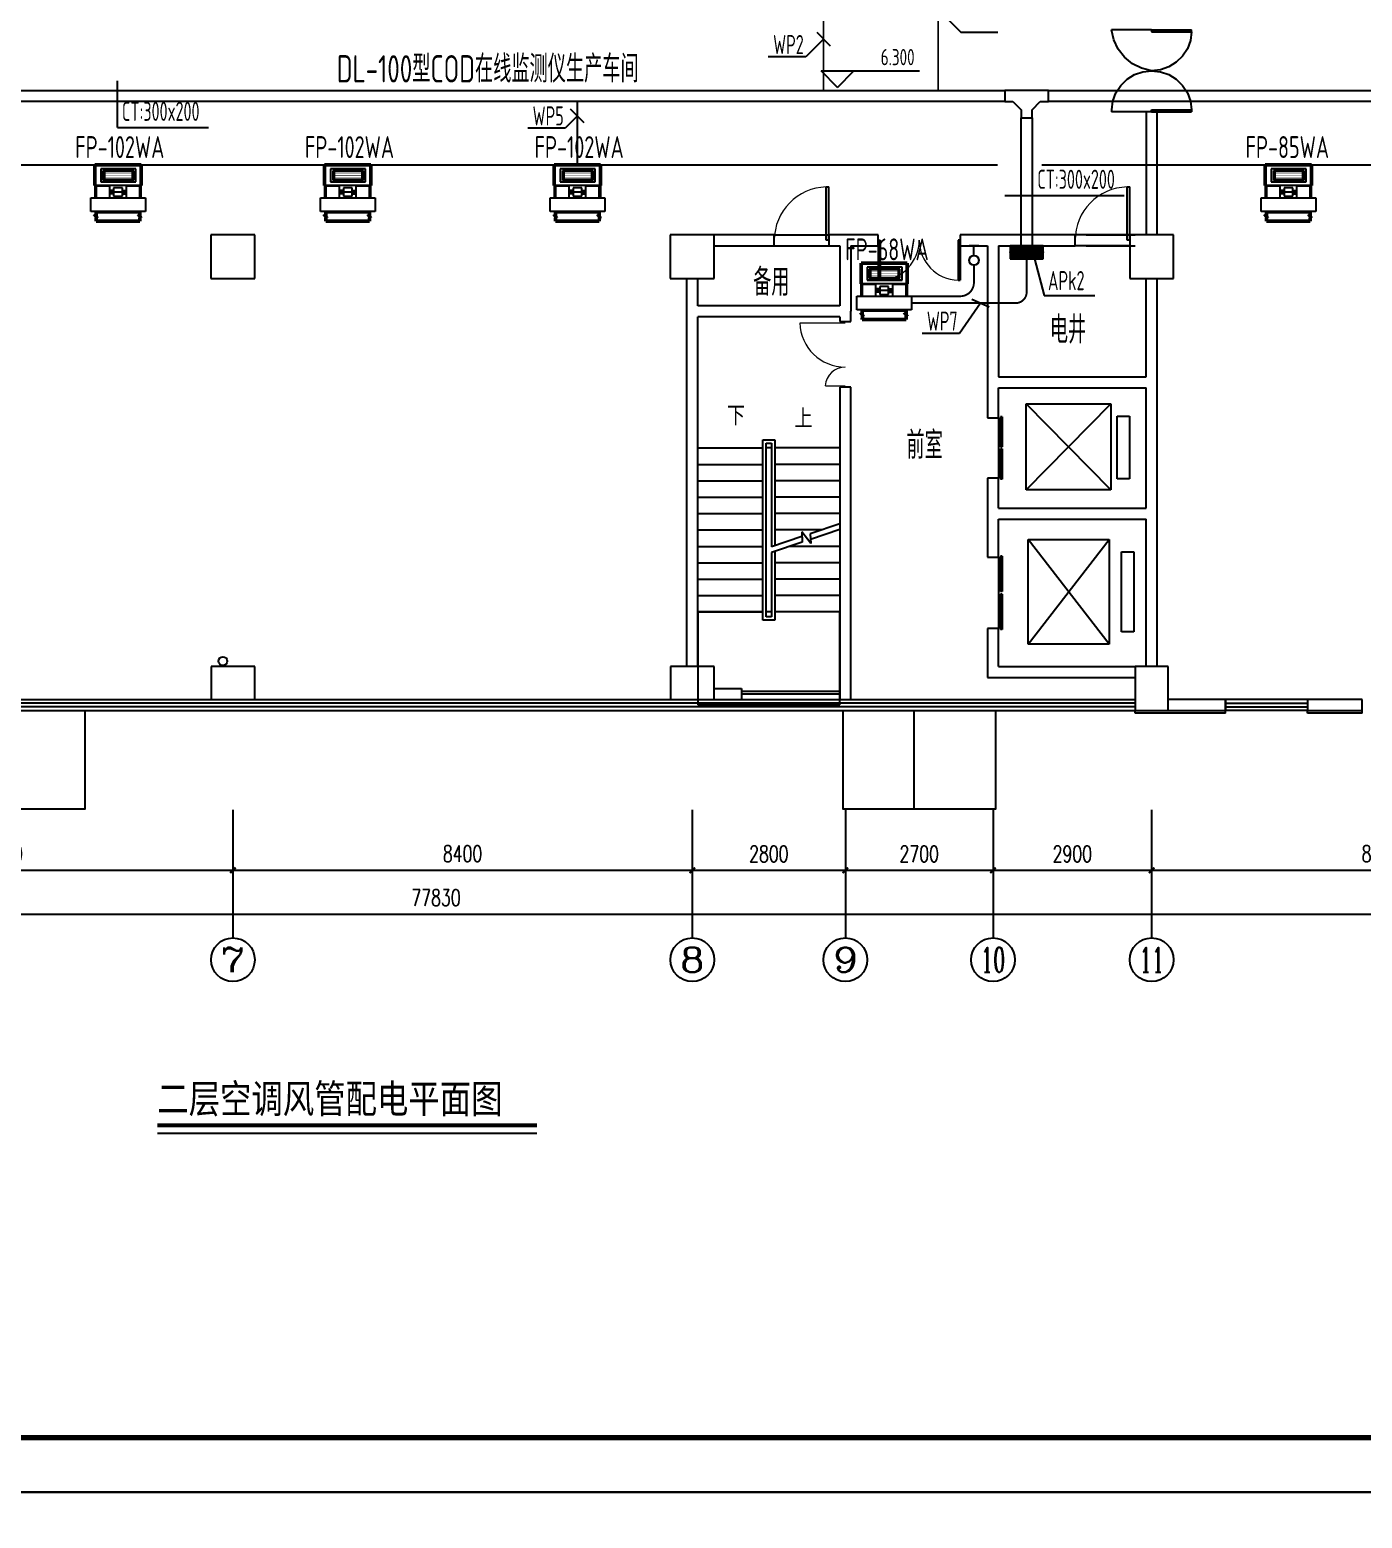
# Model space of a CAD drawing. Extents: x 2166032 to 5302137, y 581493 to 2416206.
# Drawn here: x 2359303 to 2383666, y 1151845 to 1179074 of the extents above; entities that cross this region are included whole.
import ezdxf
from ezdxf.enums import TextEntityAlignment as Align

# ---------------------------------------------------------------- set-up
doc = ezdxf.new("R2010")
doc.units = 0
doc.header["$LTSCALE"] = 1000
doc.header["$MEASUREMENT"] = 0
doc.linetypes.add('DASHEDX2', pattern=[1.5, 1, -0.5])
for name, color, linetype in [('3T_GLASS', 5, 'Continuous'), ('ACS_FFG_FK', 7, 'Continuous'), ('AXIS', 3, 'Continuous'), ('AXIS_TEXT', 7, 'Continuous'), ('CABLETRAY', 4, 'Continuous'), ('COLUMN', 2, 'Continuous'), ('DIM-照明', 3, 'Continuous'), ('DIM_ELEV', 3, 'Continuous'), ('DIM_SYMB', 3, 'Continuous'), ('EQUIP-照明', 3, 'Continuous'), ('EQUIP-箱柜', 3, 'Continuous'), ('LVTRY', 8, 'Continuous'), ('PUB_TEXT', 7, 'Continuous'), ('PUB_TITLE', 137, 'Continuous'), ('STAIR', 8, 'Continuous'), ('SURFACE', 8, 'Continuous'), ('TEL_TEXT', 7, 'Continuous'), ('WALL', 8, 'Continuous'), ('WINDOW', 8, 'Continuous'), ('WIRE-照明', 1, 'Continuous'), ('家具', 252, 'Continuous'), ('屋面', 151, 'Continuous')]:
    doc.layers.add(name, color=color, linetype=linetype)
doc.layers.add('ACS_KT_SB', color=130, linetype='Continuous', lineweight=13)
doc.layers.add('ACS_SFG_F2', color=6, linetype='Continuous', lineweight=50)
doc.styles.add('_TCH_AXIS', font='complex_.ttf')
doc.styles.add('_TCH_DIM', font='tssdeng.shx', dxfattribs={"bigfont": 'tssdchn.shx'})
doc.styles.add('_TCH_LABEL', font='!tssdeng.shx', dxfattribs={"bigfont": '!tssdchn.shx'})
doc.styles.add('_TEL_DIM', font='@tssdeng.shx', dxfattribs={"width": 0.8, "height": 3.5, "bigfont": '!tssdchn.shx'})
doc.styles.add('COMPLEX', font='complex_.ttf')
doc.styles.add('DIM_FONT', font='simplex_.ttf', dxfattribs={"width": 0.7})
doc.styles.add('hz（黑）', font='simhei.ttf', dxfattribs={"width": 0.8})
doc.styles.get("Standard").update_dxf_attribs({"font": 'tssdeng.shx', "bigfont": 'tssdchn.shx'})
doc.styles.add('TSSD_Dimension', font='Tssdeng.shx', dxfattribs={"width": 0.7, "bigfont": 'tssdchn.shx'})
doc.styles.add('TSSD_REIN', font='tssdeng.shx', dxfattribs={"width": 0.7, "bigfont": 'tssdchn.shx'})
doc.dimstyles.new('DIMN', dxfattribs={"dimtxt": 300, "dimasz": 100, "dimexe": 250, "dimexo": 300, "dimgap": 150, "dimtad": 1, "dimdec": 0, "dimzin": 0, "dimdsep": 46, "dimtxsty": 'DIM_FONT', "dimblk": 'ARCHTICK', "dimcen": 0.09, "dimclrt": 7, "dimazin": 2, "dimtfac": 1, "dimtdec": 0, "dimtix": 1, "dimtmove": 2, "dimatfit": 3, "dimldrblk": 'ARCHTICK', "dimfxl": 1, "dimtolj": 1, "dimtzin": 0, "dimarcsym": 0})

# ---------------------------------------------------------------- blocks, each defined once
blk = doc.blocks.new('H-DTDFFS-20')
for p, q in [((-0.5, 0.5), (0.5, 0.5)), ((-0.5, -0.5), (-0.5, 0.5)), ((0.5, 0.5), (-0.5, 0.5)), ((0.5, 0.5), (0.5, -0.5)), ((-0.44, -0.34), (-0.44, 0.34)), ((-0.44, 0.34), (0.44, 0.34)), ((-0.4, 0.3), (0.4, 0.3)), ((-0.4, -0.3), (-0.4, 0.3)), ((0.4, 0.3), (0.4, -0.3)), ((0.44, 0.34), (0.44, -0.34)), ((0.44, -0.34), (-0.44, -0.34)), ((0.4, -0.3), (-0.4, -0.3)), ((0.5, -0.5), (-0.5, -0.5))]:
    blk.add_line(p, q)
at = {"const_width": 0.01}
for points in [[(-0.4, 0.162), (0.4, 0.162)], [(-0.4, 0), (0.4, 0)], [(-0.4, -0.162), (0.4, -0.162)]]:
    blk.add_lwpolyline(points, dxfattribs=at)
blk = doc.blocks.new('*X38')
at = {"color": 0}
for p, q in [((-250, 33), (-83, 200)), ((-250, 68), (-118, 200)), ((-250, 104), (-154, 200)), ((-250, 139), (-189, 200)), ((-250, 174), (-224, 200)), ((-247, 0), (-47, 200)), ((-212, 0), (-12, 200)), ((-177, 0), (23, 200)), ((-141, 0), (59, 200)), ((-106, 0), (94, 200)), ((-71, 0), (129, 200)), ((-35, 0), (165, 200)), ((0, 0), (200, 200)), ((35, 0), (235, 200)), ((71, 0), (250, 179)), ((106, 0), (250, 144)), ((141, 0), (250, 109)), ((177, 0), (250, 73)), ((212, 0), (250, 38)), ((247, 0), (250, 3))]:
    blk.add_line(p, q, dxfattribs=at)
blk = doc.blocks.new('$equip$00001421')
for p, q in [((0.75, 0.6), (-0.75, 0.6)), ((-0.75, 0.6), (-0.75, 0)), ((-0.75, 0), (0.75, 0)), ((0.75, 0), (0.75, 0.6))]:
    blk.add_line(p, q)
at = {"const_width": 0.6}
blk.add_lwpolyline([(-0.75, 0.3), (0.75, 0.3)], dxfattribs=at)
for p in [(-0.75, 0.3), (0, 0.6), (0, 0), (0.75, 0.3)]:
    blk.add_point(p)
at = {"xscale": 0.00300000000061118, "yscale": 0.00300000000061118, "zscale": 0.003}
blk.add_blockref('*X38', (0, 0), dxfattribs=at)
at = {"style": '_TCH_LABEL', "flags": 9}
blk.add_attdef('A', (0, 0), '', height=0.00002, dxfattribs=at)
blk = doc.blocks.new('$equip$00001212')
for p, q in [((-0.222, 0), (0.222, 0)), ((0, 0.444), (0, 0))]:
    blk.add_line(p, q)
blk.add_circle((0, 0.667), 0.222)
at = {"layer": 'EQUIP-照明'}
for p in [(0, 0.889), (-0.222, 0.667), (0, 0), (0.222, 0.667)]:
    blk.add_point(p, dxfattribs=at)
at = {"layer": 'EQUIP-照明', "flags": 9}
blk.add_attdef('A', (0, 0), '', height=0.00002, dxfattribs=at)
blk = doc.blocks.new('_ArchTick')
at = {"color": 0, "linetype": 'ByBlock', "const_width": 0.4}
blk.add_lwpolyline([(-0.5, -0.5), (0.5, 0.5)], dxfattribs=at)
blk = doc.blocks.new('*D2432')
at = {"layer": 'AXIS', "color": 0, "lineweight": -2}
for p, q in [((2354616, 1164434), (2354616, 1163447)), ((2363016, 1164434), (2363016, 1163447)), ((2354616, 1163697), (2363016, 1163697))]:
    blk.add_line(p, q, dxfattribs=at)
at = {"layer": 'Defpoints', "color": 0}
for p in [(2354616, 1164734), (2363016, 1164734), (2363016, 1163697)]:
    blk.add_point(p, dxfattribs=at)
at = {"layer": 'AXIS', "color": 0, "lineweight": -2, "xscale": 100, "yscale": 100, "zscale": 100, "rotation": 180}
blk.add_blockref('_ArchTick', (2354616, 1163697), dxfattribs=at)
at = {"layer": 'AXIS', "color": 0, "lineweight": -2, "xscale": 100, "yscale": 100, "zscale": 100}
blk.add_blockref('_ArchTick', (2363016, 1163697), dxfattribs=at)
at = {"layer": 'AXIS', "color": 7, "insert": (2358816, 1164001), "char_height": 300, "attachment_point": 5, "style": 'DIM_FONT'}
blk.add_mtext('\\A1;8400', dxfattribs=at)
blk = doc.blocks.new('*D2433')
at = {"layer": 'AXIS', "color": 0, "lineweight": -2}
for p, q in [((2363016, 1164434), (2363016, 1163447)), ((2371416, 1164434), (2371416, 1163447)), ((2363016, 1163697), (2371416, 1163697))]:
    blk.add_line(p, q, dxfattribs=at)
at = {"layer": 'Defpoints', "color": 0}
for p in [(2363016, 1164734), (2371416, 1164734), (2371416, 1163697)]:
    blk.add_point(p, dxfattribs=at)
at = {"layer": 'AXIS', "color": 0, "lineweight": -2, "xscale": 100, "yscale": 100, "zscale": 100, "rotation": 180}
blk.add_blockref('_ArchTick', (2363016, 1163697), dxfattribs=at)
at = {"layer": 'AXIS', "color": 0, "lineweight": -2, "xscale": 100, "yscale": 100, "zscale": 100}
blk.add_blockref('_ArchTick', (2371416, 1163697), dxfattribs=at)
at = {"layer": 'AXIS', "color": 7, "insert": (2367216, 1164001), "char_height": 300, "attachment_point": 5, "style": 'DIM_FONT'}
blk.add_mtext('\\A1;8400', dxfattribs=at)
blk = doc.blocks.new('*D2434')
at = {"layer": 'AXIS', "color": 0, "lineweight": -2}
for p, q in [((2371416, 1164434), (2371416, 1163447)), ((2374216, 1164434), (2374216, 1163447)), ((2371416, 1163697), (2374216, 1163697))]:
    blk.add_line(p, q, dxfattribs=at)
at = {"layer": 'Defpoints', "color": 0}
for p in [(2371416, 1164734), (2374216, 1164734), (2374216, 1163697)]:
    blk.add_point(p, dxfattribs=at)
at = {"layer": 'AXIS', "color": 0, "lineweight": -2, "xscale": 100, "yscale": 100, "zscale": 100, "rotation": 180}
blk.add_blockref('_ArchTick', (2371416, 1163697), dxfattribs=at)
at = {"layer": 'AXIS', "color": 0, "lineweight": -2, "xscale": 100, "yscale": 100, "zscale": 100}
blk.add_blockref('_ArchTick', (2374216, 1163697), dxfattribs=at)
at = {"layer": 'AXIS', "color": 7, "insert": (2372816, 1163998), "char_height": 300, "attachment_point": 5, "style": 'DIM_FONT'}
blk.add_mtext('\\A1;2800', dxfattribs=at)
blk = doc.blocks.new('*D2435')
at = {"layer": 'AXIS', "color": 0, "lineweight": -2}
for p, q in [((2374216, 1164434), (2374216, 1163447)), ((2376916, 1164434), (2376916, 1163447)), ((2374216, 1163697), (2376916, 1163697))]:
    blk.add_line(p, q, dxfattribs=at)
at = {"layer": 'Defpoints', "color": 0}
for p in [(2374216, 1164734), (2376916, 1164734), (2376916, 1163697)]:
    blk.add_point(p, dxfattribs=at)
at = {"layer": 'AXIS', "color": 0, "lineweight": -2, "xscale": 100, "yscale": 100, "zscale": 100, "rotation": 180}
blk.add_blockref('_ArchTick', (2374216, 1163697), dxfattribs=at)
at = {"layer": 'AXIS', "color": 0, "lineweight": -2, "xscale": 100, "yscale": 100, "zscale": 100}
blk.add_blockref('_ArchTick', (2376916, 1163697), dxfattribs=at)
at = {"layer": 'AXIS', "color": 7, "insert": (2375566, 1163998), "char_height": 300, "attachment_point": 5, "style": 'DIM_FONT'}
blk.add_mtext('\\A1;2700', dxfattribs=at)
blk = doc.blocks.new('*D2436')
at = {"layer": 'AXIS', "color": 0, "lineweight": -2}
for p, q in [((2376916, 1164434), (2376916, 1163447)), ((2379816, 1164434), (2379816, 1163447)), ((2376916, 1163697), (2379816, 1163697))]:
    blk.add_line(p, q, dxfattribs=at)
at = {"layer": 'Defpoints', "color": 0}
for p in [(2376916, 1164734), (2379816, 1164734), (2379816, 1163697)]:
    blk.add_point(p, dxfattribs=at)
at = {"layer": 'AXIS', "color": 0, "lineweight": -2, "xscale": 100, "yscale": 100, "zscale": 100, "rotation": 180}
blk.add_blockref('_ArchTick', (2376916, 1163697), dxfattribs=at)
at = {"layer": 'AXIS', "color": 0, "lineweight": -2, "xscale": 100, "yscale": 100, "zscale": 100}
blk.add_blockref('_ArchTick', (2379816, 1163697), dxfattribs=at)
at = {"layer": 'AXIS', "color": 7, "insert": (2378366, 1163998), "char_height": 300, "attachment_point": 5, "style": 'DIM_FONT'}
blk.add_mtext('\\A1;2900', dxfattribs=at)
blk = doc.blocks.new('*D2437')
at = {"layer": 'AXIS', "color": 0, "lineweight": -2}
for p, q in [((2379816, 1164434), (2379816, 1163447)), ((2388216, 1164434), (2388216, 1163447)), ((2379816, 1163697), (2388216, 1163697))]:
    blk.add_line(p, q, dxfattribs=at)
at = {"layer": 'Defpoints', "color": 0}
for p in [(2379816, 1164734), (2388216, 1164734), (2388216, 1163697)]:
    blk.add_point(p, dxfattribs=at)
at = {"layer": 'AXIS', "color": 0, "lineweight": -2, "xscale": 100, "yscale": 100, "zscale": 100, "rotation": 180}
blk.add_blockref('_ArchTick', (2379816, 1163697), dxfattribs=at)
at = {"layer": 'AXIS', "color": 0, "lineweight": -2, "xscale": 100, "yscale": 100, "zscale": 100}
blk.add_blockref('_ArchTick', (2388216, 1163697), dxfattribs=at)
at = {"layer": 'AXIS', "color": 7, "insert": (2384016, 1164001), "char_height": 300, "attachment_point": 5, "style": 'DIM_FONT'}
blk.add_mtext('\\A1;8400', dxfattribs=at)
blk = doc.blocks.new('*D2441')
at = {"layer": 'AXIS', "color": 0, "lineweight": -2}
for p, q in [((2327816, 1164134), (2327816, 1162647)), ((2405646, 1164134), (2405646, 1162647)), ((2327816, 1162897), (2405646, 1162897))]:
    blk.add_line(p, q, dxfattribs=at)
at = {"layer": 'Defpoints', "color": 0}
for p in [(2327816, 1164434), (2405646, 1164434), (2405646, 1162897)]:
    blk.add_point(p, dxfattribs=at)
at = {"layer": 'AXIS', "color": 0, "lineweight": -2, "xscale": 100, "yscale": 100, "zscale": 100, "rotation": 180}
blk.add_blockref('_ArchTick', (2327816, 1162897), dxfattribs=at)
at = {"layer": 'AXIS', "color": 0, "lineweight": -2, "xscale": 100, "yscale": 100, "zscale": 100}
blk.add_blockref('_ArchTick', (2405646, 1162897), dxfattribs=at)
at = {"layer": 'AXIS', "color": 7, "insert": (2366731, 1163198), "char_height": 300, "attachment_point": 5, "style": 'DIM_FONT'}
blk.add_mtext('\\A1;77830', dxfattribs=at)
blk = doc.blocks.new('$DorLib2D$00000001')
for p, q in [((0.45, 0.975), (0.5, 0.975)), ((0.45, 0), (0.45, 0.975)), ((0.5, 0), (0.5, 0.975)), ((0.5, 0), (0.45, 0))]:
    blk.add_line(p, q)
at = {"lineweight": 13}
blk.add_arc((0.475, 0), 0.975, 91.4693, 180, dxfattribs=at)
blk = doc.blocks.new('$DorLib2D$00000141')
at = {"color": 0}
for points in [[(-0.5, 0), (-0.5, 0.487)], [(-0.475, 0.487), (-0.5, 0.487)], [(-0.475, 0), (-0.475, 0.487)], [(-0.369, 0.473), (-0.475, 0.487)], [(-0.268, 0.435), (-0.369, 0.473)], [(-0.178, 0.377), (-0.268, 0.435)], [(-0.103, 0.3), (-0.178, 0.377)], [(0.178, 0.377), (0.103, 0.3)], [(0.268, 0.435), (0.178, 0.377)], [(0.369, 0.473), (0.268, 0.435)], [(0.475, 0.487), (0.369, 0.473)], [(0.475, 0), (0.475, 0.487)], [(0.475, 0.487), (0.5, 0.487)], [(0.5, 0), (0.5, 0.487)], [(-0.047, 0.208), (-0.103, 0.3)], [(-0.012, 0.107), (-0.047, 0.208)], [(0.047, 0.208), (0.012, 0.107)], [(0.103, 0.3), (0.047, 0.208)], [(0, 0), (-0.012, 0.107)], [(-0.012, -0.107), (0, 0)], [(0.012, 0.107), (0, 0)], [(-0.5, 0), (-0.475, 0)], [(0.5, 0), (0.475, 0)]]:
    blk.add_lwpolyline(points, dxfattribs=at)
at = {"color": 0, "linetype": 'DASHEDX2'}
for points in [[(0, 0), (0.03, -0.122), (0.086, -0.234), (0.165, -0.331), (0.264, -0.408), (0.378, -0.461), (0.5, -0.488)], [(-0.5, 0), (-0.5, -0.488)], [(-0.047, -0.208), (-0.012, -0.107)], [(0.5, 0), (0.5, -0.488)], [(-0.178, -0.377), (-0.103, -0.3)], [(-0.103, -0.3), (-0.047, -0.208)], [(-0.475, -0.488), (-0.5, -0.488)], [(-0.475, -0.487), (-0.369, -0.473)], [(-0.369, -0.473), (-0.268, -0.435)], [(-0.268, -0.435), (-0.178, -0.377)]]:
    blk.add_lwpolyline(points, dxfattribs=at)
blk = doc.blocks.new('$DorLib2D$00000002')
for p, q in [((-0.5, 0), (-0.5, 0.4875)), ((-0.475, 0.4875), (-0.5, 0.4875)), ((-0.475, 0), (-0.475, 0.4875)), ((0.475, 0), (0.475, 0.4875)), ((0.475, 0.4875), (0.5, 0.4875)), ((0.5, 0), (0.5, 0.4875)), ((-0.5, 0), (-0.475, 0)), ((0.5, 0), (0.475, 0))]:
    blk.add_line(p, q)
at = {"lineweight": 13}
for centre, start, end in [((-0.4875, 0), 0, 88.53072), ((0.4875, 0), 91.46928, 180)]:
    blk.add_arc(centre, 0.4875, start, end, dxfattribs=at)
blk = doc.blocks.new('$TCHSYS$WIN2D')
for p, q in [((-0.5, 0.5), (0.5, 0.5)), ((-0.5, 0.5), (-0.5, -0.5)), ((0.5, 0.5), (0.5, -0.5)), ((0.5, 0.1667), (-0.5, 0.1667)), ((0.5, -0.1667), (-0.5, -0.1667)), ((-0.5, -0.5), (0.5, -0.5))]:
    blk.add_line(p, q)
blk = doc.blocks.new('_AXISO')
blk.add_circle((0, 0), 0.5)
at = {"layer": 'AXIS_TEXT', "style": 'COMPLEX', "width": 1.171875}
blk.add_attdef('A', text='', height=0.56, dxfattribs=at).set_placement((-0.25, -0.28), (0.25, -0.28), align=Align.FIT)
blk = doc.blocks.new('$TCHSYS$LDOR22D')
for p, q in [((-0.517, 0.833), (-0.017, 0.833)), ((-0.517, 0.833), (-0.517, 0.667)), ((-0.517, 0.667), (-0.017, 0.667)), ((-0.017, 0.833), (-0.017, 0.667)), ((0.017, 0.833), (0.017, 0.667)), ((0.017, 0.833), (0.517, 0.833)), ((0.017, 0.667), (0.517, 0.667)), ((0.517, 0.833), (0.517, 0.667)), ((-0.5, 0.5), (0.5, 0.5))]:
    blk.add_line(p, q)
blk = doc.blocks.new('$DorLib2D$00000025')
at = {"const_width": 0.02}
for points in [[(0.481, -0.001), (0.481, 0.691)], [(-0.481, 0.001), (-0.481, 0.308)]]:
    blk.add_lwpolyline(points, dxfattribs=at)
at = {"lineweight": 13}
for centre, radius, start, end in [((0.505, -0.002), 0.699, 91.9397, 179.7238), ((-0.501, 0.003), 0.307, 359.7899, 85.7508)]:
    blk.add_arc(centre, radius, start, end, dxfattribs=at)

msp = doc.modelspace()

# ---------------------------------------------------------------- linework, layer by layer
for p, q in [((2360909.6, 1177283.3), (2360909.6, 1178141.8)), ((2360909.6, 1177283.3), (2362569.3, 1177283.3)), ((2377133.7, 1176040.5), (2379311, 1176040.5)), ((2377672.4, 1174883.5), (2377851.2, 1174211.8)), ((2377851.2, 1174211.8), (2378777.6, 1174211.8))]:
    msp.add_line(p, q)
at = {"color": 0}
for p, q in [((2361341.5, 1176223.5), (2360491.5, 1176223.5)), ((2360491.5, 1176223.5), (2360491.5, 1175998.5)), ((2360766.5, 1176211), (2360516.5, 1176211)), ((2360516.5, 1176211), (2360516.5, 1175998.5)), ((2360766.5, 1175998.5), (2360766.5, 1176211)), ((2360836.5, 1176136), (2360766.5, 1176136)), ((2361066.5, 1176104.8), (2360766.5, 1176104.8)), ((2360836.5, 1176073.5), (2360766.5, 1176073.5)), ((2360836.5, 1176179.8), (2360836.5, 1176029.8)), ((2360996.5, 1176179.8), (2360836.5, 1176179.8)), ((2360836.5, 1176029.8), (2360996.5, 1176029.8)), ((2360996.5, 1176029.8), (2360996.5, 1176179.8)), ((2360996.5, 1176136), (2361066.5, 1176136)), ((2360996.5, 1176073.5), (2361066.5, 1176073.5)), ((2361316.5, 1176211), (2361066.5, 1176211)), ((2361066.5, 1176211), (2361066.5, 1175998.5)), ((2361316.5, 1175998.5), (2361316.5, 1176211)), ((2361341.5, 1175998.5), (2361341.5, 1176223.5)), ((2365541.5, 1176223.3), (2364691.5, 1176223.3)), ((2364691.5, 1176223.3), (2364691.5, 1175998.3)), ((2364966.5, 1176210.8), (2364716.5, 1176210.8)), ((2364716.5, 1176210.8), (2364716.5, 1175998.3)), ((2364966.5, 1175998.3), (2364966.5, 1176210.8)), ((2365036.5, 1176135.8), (2364966.5, 1176135.8)), ((2365266.5, 1176104.6), (2364966.5, 1176104.6)), ((2365036.5, 1176073.4), (2364966.5, 1176073.4)), ((2365036.5, 1176179.6), (2365036.5, 1176029.6)), ((2365196.5, 1176179.6), (2365036.5, 1176179.6)), ((2365036.5, 1176029.6), (2365196.5, 1176029.6)), ((2365196.5, 1176029.6), (2365196.5, 1176179.6)), ((2365196.5, 1176135.8), (2365266.5, 1176135.8)), ((2365196.5, 1176073.4), (2365266.5, 1176073.4)), ((2365516.5, 1176210.8), (2365266.5, 1176210.8)), ((2365266.5, 1176210.8), (2365266.5, 1175998.3)), ((2365516.5, 1175998.3), (2365516.5, 1176210.8)), ((2365541.5, 1175998.3), (2365541.5, 1176223.3)), ((2369741.5, 1176223.5), (2368891.5, 1176223.5)), ((2368891.5, 1176223.5), (2368891.5, 1175998.5)), ((2369166.5, 1176211), (2368916.5, 1176211)), ((2368916.5, 1176211), (2368916.5, 1175998.5)), ((2369166.5, 1175998.5), (2369166.5, 1176211)), ((2369236.5, 1176136), (2369166.5, 1176136)), ((2369466.5, 1176104.8), (2369166.5, 1176104.8)), ((2369236.5, 1176073.5), (2369166.5, 1176073.5)), ((2369236.5, 1176179.8), (2369236.5, 1176029.8)), ((2369396.5, 1176179.8), (2369236.5, 1176179.8)), ((2369236.5, 1176029.8), (2369396.5, 1176029.8)), ((2369396.5, 1176029.8), (2369396.5, 1176179.8)), ((2369396.5, 1176136), (2369466.5, 1176136)), ((2369396.5, 1176073.5), (2369466.5, 1176073.5)), ((2369716.5, 1176211), (2369466.5, 1176211)), ((2369466.5, 1176211), (2369466.5, 1175998.5)), ((2369716.5, 1175998.5), (2369716.5, 1176211)), ((2369741.5, 1175998.5), (2369741.5, 1176223.5)), ((2382741.5, 1176223.5), (2381891.5, 1176223.5)), ((2381891.5, 1176223.5), (2381891.5, 1175998.5)), ((2382166.5, 1176211), (2381916.5, 1176211)), ((2381916.5, 1176211), (2381916.5, 1175998.5)), ((2382166.5, 1175998.5), (2382166.5, 1176211)), ((2382236.5, 1176136), (2382166.5, 1176136)), ((2382466.5, 1176104.8), (2382166.5, 1176104.8)), ((2382236.5, 1176073.5), (2382166.5, 1176073.5)), ((2382236.5, 1176179.8), (2382236.5, 1176029.8)), ((2382396.5, 1176179.8), (2382236.5, 1176179.8)), ((2382236.5, 1176029.8), (2382396.5, 1176029.8)), ((2382396.5, 1176029.8), (2382396.5, 1176179.8)), ((2382396.5, 1176136), (2382466.5, 1176136)), ((2382396.5, 1176073.5), (2382466.5, 1176073.5)), ((2382716.5, 1176211), (2382466.5, 1176211)), ((2382466.5, 1176211), (2382466.5, 1175998.5)), ((2382716.5, 1175998.5), (2382716.5, 1176211)), ((2382741.5, 1175998.5), (2382741.5, 1176223.5)), ((2360416.5, 1175998.5), (2361416.5, 1175998.5)), ((2360416.5, 1175748.5), (2360416.5, 1175998.5)), ((2361416.5, 1175748.5), (2360416.5, 1175748.5)), ((2360516.5, 1175748.5), (2360516.5, 1175723.5)), ((2361316.5, 1175748.5), (2361316.5, 1175723.5)), ((2361416.5, 1175998.5), (2361416.5, 1175748.5)), ((2364616.5, 1175998.3), (2365616.5, 1175998.3)), ((2364616.5, 1175748.3), (2364616.5, 1175998.3)), ((2365616.5, 1175748.3), (2364616.5, 1175748.3)), ((2364716.5, 1175748.3), (2364716.5, 1175723.3)), ((2365516.5, 1175748.3), (2365516.5, 1175723.3)), ((2365616.5, 1175998.3), (2365616.5, 1175748.3)), ((2368816.5, 1175998.5), (2369816.5, 1175998.5)), ((2368816.5, 1175748.5), (2368816.5, 1175998.5)), ((2369816.5, 1175748.5), (2368816.5, 1175748.5)), ((2368916.5, 1175748.5), (2368916.5, 1175723.5)), ((2369716.5, 1175748.5), (2369716.5, 1175723.5)), ((2369816.5, 1175998.5), (2369816.5, 1175748.5)), ((2381816.5, 1175998.5), (2382816.5, 1175998.5)), ((2381816.5, 1175748.5), (2381816.5, 1175998.5)), ((2382816.5, 1175748.5), (2381816.5, 1175748.5)), ((2381916.5, 1175748.5), (2381916.5, 1175723.5)), ((2382716.5, 1175748.5), (2382716.5, 1175723.5)), ((2382816.5, 1175998.5), (2382816.5, 1175748.5)), ((2361346.5, 1175723.5), (2360486.5, 1175723.5)), ((2365546.5, 1175723.3), (2364686.5, 1175723.3)), ((2369746.5, 1175723.5), (2368886.5, 1175723.5)), ((2382746.5, 1175723.5), (2381886.5, 1175723.5)), ((2375350.5, 1174423.8), (2374500.5, 1174423.8)), ((2374500.5, 1174423.8), (2374500.5, 1174198.8)), ((2374775.5, 1174411.3), (2374525.5, 1174411.3)), ((2374525.5, 1174411.3), (2374525.5, 1174198.8)), ((2374775.5, 1174198.8), (2374775.5, 1174411.3)), ((2375325.5, 1174411.3), (2375075.5, 1174411.3)), ((2375075.5, 1174411.3), (2375075.5, 1174198.8)), ((2375325.5, 1174198.8), (2375325.5, 1174411.3)), ((2375350.5, 1174198.8), (2375350.5, 1174423.8)), ((2374425.5, 1174198.8), (2375425.5, 1174198.8)), ((2374425.5, 1173948.8), (2374425.5, 1174198.8)), ((2374845.5, 1174336.3), (2374775.5, 1174336.3)), ((2375075.5, 1174305), (2374775.5, 1174305)), ((2374845.5, 1174273.8), (2374775.5, 1174273.8)), ((2374845.5, 1174380), (2374845.5, 1174230)), ((2375005.5, 1174380), (2374845.5, 1174380)), ((2374845.5, 1174230), (2375005.5, 1174230)), ((2375005.5, 1174230), (2375005.5, 1174380)), ((2375005.5, 1174336.3), (2375075.5, 1174336.3)), ((2375005.5, 1174273.8), (2375075.5, 1174273.8)), ((2375425.5, 1174198.8), (2375425.5, 1173948.8)), ((2375425.5, 1173948.8), (2374425.5, 1173948.8)), ((2375355.5, 1173923.8), (2374495.5, 1173923.8)), ((2374525.5, 1173948.8), (2374525.5, 1173923.8)), ((2375325.5, 1173948.8), (2375325.5, 1173923.8))]:
    msp.add_line(p, q, dxfattribs=at)
msp.add_circle((2604640.5, 1020101.3), 438608.5)
at = {"layer": '3T_GLASS'}
for points in [[(2372316.5, 1166973.5), (2374116.5, 1166973.5)], [(2372316.5, 1166923.5), (2374116.5, 1166923.5)]]:
    msp.add_lwpolyline(points, dxfattribs=at)
at = {"layer": 'ACS_SFG_F2'}
for p, q in [((2361339, 1176601.9), (2360493.9, 1176601.8)), ((2360493.9, 1176601.9), (2360493.9, 1176223.5)), ((2361339, 1176601.9), (2361339, 1176223.5)), ((2365539, 1176601.7), (2364693.9, 1176601.7)), ((2364693.9, 1176601.7), (2364693.9, 1176223.3)), ((2365539, 1176601.7), (2365539, 1176223.3)), ((2369739, 1176601.9), (2368893.9, 1176601.8)), ((2368893.9, 1176601.9), (2368893.9, 1176223.5)), ((2369739, 1176601.9), (2369739, 1176223.5)), ((2382739, 1176601.9), (2381893.9, 1176601.8)), ((2381893.9, 1176601.9), (2381893.9, 1176223.5)), ((2382739, 1176601.9), (2382739, 1176223.5)), ((2360516.5, 1175677.7), (2360482, 1175702.3)), ((2360482, 1175702.3), (2360539.9, 1175625.2)), ((2360516.5, 1175723.5), (2360516.5, 1175677.7)), ((2360517.1, 1175635.7), (2360516.5, 1175573.5)), ((2361316.5, 1175573.5), (2360516.5, 1175573.5)), ((2360539.9, 1175625.2), (2360517.1, 1175635.7)), ((2361316.5, 1175677.7), (2361282, 1175702.3)), ((2361282, 1175702.3), (2361339.9, 1175625.2)), ((2361316.5, 1175723.5), (2361316.5, 1175677.7)), ((2361317.1, 1175635.7), (2361316.5, 1175573.5)), ((2361339.9, 1175625.2), (2361317.1, 1175635.7)), ((2364716.5, 1175677.5), (2364682, 1175702.1)), ((2364682, 1175702.1), (2364739.9, 1175625)), ((2364716.5, 1175723.3), (2364716.5, 1175677.5)), ((2364717.1, 1175635.5), (2364716.5, 1175573.3)), ((2365516.5, 1175573.3), (2364716.5, 1175573.3)), ((2364739.9, 1175625), (2364717.1, 1175635.5)), ((2365516.5, 1175677.5), (2365482, 1175702.1)), ((2365482, 1175702.1), (2365539.9, 1175625)), ((2365516.5, 1175723.3), (2365516.5, 1175677.5)), ((2365517.1, 1175635.5), (2365516.5, 1175573.3)), ((2365539.9, 1175625), (2365517.1, 1175635.5)), ((2368916.5, 1175677.7), (2368882, 1175702.3)), ((2368882, 1175702.3), (2368939.9, 1175625.2)), ((2368916.5, 1175723.5), (2368916.5, 1175677.7)), ((2368917.1, 1175635.7), (2368916.5, 1175573.5)), ((2369716.5, 1175573.5), (2368916.5, 1175573.5)), ((2368939.9, 1175625.2), (2368917.1, 1175635.7)), ((2369716.5, 1175677.7), (2369682, 1175702.3)), ((2369682, 1175702.3), (2369739.9, 1175625.2)), ((2369716.5, 1175723.5), (2369716.5, 1175677.7)), ((2369717.1, 1175635.7), (2369716.5, 1175573.5)), ((2369739.9, 1175625.2), (2369717.1, 1175635.7)), ((2381916.5, 1175677.7), (2381882, 1175702.3)), ((2381882, 1175702.3), (2381939.9, 1175625.2)), ((2381916.5, 1175723.5), (2381916.5, 1175677.7)), ((2381917.1, 1175635.7), (2381916.5, 1175573.5)), ((2382716.5, 1175573.5), (2381916.5, 1175573.5)), ((2381939.9, 1175625.2), (2381917.1, 1175635.7)), ((2382716.5, 1175677.7), (2382682, 1175702.3)), ((2382682, 1175702.3), (2382739.9, 1175625.2)), ((2382716.5, 1175723.5), (2382716.5, 1175677.7)), ((2382717.1, 1175635.7), (2382716.5, 1175573.5)), ((2382739.9, 1175625.2), (2382717.1, 1175635.7)), ((2375348.1, 1174802.1), (2374503, 1174802.1)), ((2374503, 1174802.1), (2374503, 1174423.8)), ((2375348.1, 1174802.1), (2375348.1, 1174423.8)), ((2374525.5, 1173877.9), (2374491, 1173902.6)), ((2374491, 1173902.6), (2374548.9, 1173825.4)), ((2374525.5, 1173923.8), (2374525.5, 1173877.9)), ((2375325.5, 1173877.9), (2375291, 1173902.6)), ((2375291, 1173902.6), (2375348.9, 1173825.4)), ((2375325.5, 1173923.8), (2375325.5, 1173877.9)), ((2374526.1, 1173836), (2374525.5, 1173773.8)), ((2374525.5, 1173773.8), (2375325.5, 1173773.8)), ((2374548.9, 1173825.4), (2374526.1, 1173836)), ((2375326.1, 1173836), (2375325.5, 1173773.8)), ((2375348.9, 1173825.4), (2375326.1, 1173836))]:
    msp.add_line(p, q, dxfattribs=at)
at = {"layer": 'AXIS'}
for p, q in [((2363016.5, 1164802.9), (2363016.5, 1162460.2)), ((2371416.5, 1164802.9), (2371416.5, 1162460.2)), ((2374216.5, 1164802.9), (2374216.5, 1162460.2)), ((2376916.5, 1164802.9), (2376916.5, 1162460.2)), ((2379816.5, 1164802.9), (2379816.5, 1162460.2))]:
    msp.add_line(p, q, dxfattribs=at)
msp.add_lwpolyline([(2375466.5, 1166593.5), (2375466.5, 1164823.5)], dxfattribs=at)
at = {"layer": 'CABLETRAY'}
for p, q in [((2340923, 1177960.5), (2377130.6, 1177960.5)), ((2377130.6, 1177960.5), (2377130.6, 1177760.5)), ((2377930.6, 1177960.5), (2377130.6, 1177960.5)), ((2377130.6, 1177960.5), (2377130.6, 1177760.5)), ((2377930.6, 1177760.5), (2377930.6, 1177960.5)), ((2377930.6, 1177960.5), (2396290.5, 1177960.5)), ((2377930.6, 1177760.5), (2377930.6, 1177960.5)), ((2377130.6, 1177760.5), (2340923, 1177760.5)), ((2377130.6, 1177760.5), (2377280.6, 1177760.5)), ((2377280.6, 1177760.5), (2377430.6, 1177610.5)), ((2377630.6, 1177610.5), (2377780.6, 1177760.5)), ((2377780.6, 1177760.5), (2377930.6, 1177760.5)), ((2396290.5, 1177760.5), (2377930.6, 1177760.5)), ((2377430.6, 1177610.5), (2377430.6, 1177460.5)), ((2377430.6, 1177460.5), (2377630.6, 1177460.5)), ((2377430.6, 1175123.5), (2377430.6, 1177460.5)), ((2377430.6, 1177460.5), (2377630.6, 1177460.5)), ((2377630.6, 1177460.5), (2377630.6, 1177610.5)), ((2377630.6, 1177460.5), (2377630.6, 1175123.5)), ((2377630.6, 1175123.5), (2377430.6, 1175123.5))]:
    msp.add_line(p, q, dxfattribs=at)
at = {"layer": 'COLUMN'}
for p, q in [((2363414.9, 1175323.5), (2362614.9, 1175323.5)), ((2362614.9, 1175323.5), (2362614.9, 1174523.5)), ((2363414.9, 1174523.5), (2363414.9, 1175323.5)), ((2371814.9, 1175323.5), (2371014.9, 1175323.5)), ((2371014.9, 1175323.5), (2371014.9, 1174523.5)), ((2371814.9, 1174523.5), (2371814.9, 1175323.5)), ((2380214.9, 1175323.5), (2379414.9, 1175323.5)), ((2379414.9, 1175323.5), (2379414.9, 1174523.5)), ((2380214.9, 1174523.5), (2380214.9, 1175323.5)), ((2362614.9, 1174523.5), (2363414.9, 1174523.5)), ((2371014.9, 1174523.5), (2371814.9, 1174523.5)), ((2379414.9, 1174523.5), (2380214.9, 1174523.5)), ((2363416.5, 1167423.5), (2362616.5, 1167423.5)), ((2362616.5, 1167423.5), (2362616.5, 1166823.5)), ((2363416.5, 1166823.5), (2363416.5, 1167423.5)), ((2371816.5, 1167423.5), (2371016.5, 1167423.5)), ((2371016.5, 1167423.5), (2371016.5, 1166823.5)), ((2371816.5, 1166823.5), (2371816.5, 1167423.5)), ((2380116.5, 1167423.5), (2379516.5, 1167423.5)), ((2379516.5, 1167423.5), (2379516.5, 1166623.5)), ((2380116.5, 1166623.5), (2380116.5, 1167423.5)), ((2362616.5, 1166823.5), (2363416.5, 1166823.5)), ((2371016.5, 1166823.5), (2371816.5, 1166823.5)), ((2379516.5, 1166623.5), (2380116.5, 1166623.5))]:
    msp.add_line(p, q, dxfattribs=at)
at = {"layer": 'DIM-照明'}
for p, q in [((2373692.7, 1179027.7), (2373940.2, 1178780.2)), ((2369440.2, 1177373), (2369192.7, 1177620.5)), ((2376527.1, 1174144.9), (2376847, 1174002.7))]:
    msp.add_line(p, q, dxfattribs=at)
for points in [[(2375912, 1179445.3), (2376328.8, 1179028.5)], [(2376328.8, 1179028.5), (2377003.5, 1179028.5)], [(2373816.5, 1178903.9), (2373490.4, 1178577.8)], [(2373490.4, 1178577.8), (2372807.1, 1178577.8)], [(2369316.5, 1177496.8), (2369092.1, 1177272.4)], [(2369092.1, 1177272.4), (2368408.8, 1177272.4)], [(2376687, 1174073.8), (2376301, 1173518.9)], [(2376301, 1173518.9), (2375617.7, 1173518.9)]]:
    msp.add_lwpolyline(points, dxfattribs=at)
at = {"layer": 'DIM_ELEV'}
for p, q in [((2374070.7, 1178019.5), (2373770.7, 1178319.5)), ((2373770.7, 1178319.5), (2375570.7, 1178319.5)), ((2374070.7, 1178019.5), (2374370.7, 1178319.5))]:
    msp.add_line(p, q, dxfattribs=at)
at = {"layer": 'DIM_SYMB'}
for points in [[(2372191.5, 1171789.2, 0, 0, 0), (2372191.5, 1167741.8, 0, 0, 0), (2373441.5, 1167741.8, 0, 0, 0), (2373441.5, 1169321.8, 80, 0, 0), (2373441.5, 1169621.8, 0, 0, 0)], [(2373441.5, 1171737.6, 0, 0, 0), (2373441.5, 1170537.6, 80, 0, 0), (2373441.5, 1170237.6, 0, 0, 0)]]:
    msp.add_lwpolyline(points, format="xyseb", dxfattribs=at)
at = {"layer": 'DIM_SYMB', "const_width": 70}
msp.add_lwpolyline([(2361635.3, 1159031), (2368576.7, 1159031)], dxfattribs=at)
at = {"layer": 'DIM_SYMB'}
msp.add_lwpolyline([(2361635.3, 1158891), (2368576.7, 1158891)], dxfattribs=at)
at = {"layer": 'LVTRY', "color": 4}
for points in [[(2357316.5, 1166593.5), (2357316.5, 1164823.5), (2360316.5, 1164823.5), (2360316.5, 1166593.5)], [(2374166.5, 1166593.5), (2374166.5, 1164823.5), (2376966.5, 1164823.5), (2376966.5, 1166593.5)]]:
    msp.add_lwpolyline(points, dxfattribs=at)
at = {"layer": 'PUB_TITLE'}
for points in [[(2314031.7, 1152319.6), (2419131.7, 1152319.6), (2419131.7, 1211719.6), (2314031.7, 1211719.6)], [(2313973.2, 1092919.6), (2419073.2, 1092919.6), (2419073.2, 1152319.6), (2313973.2, 1152319.6)]]:
    msp.add_lwpolyline(points, close=True, dxfattribs=at)
at = {"layer": 'PUB_TITLE', "const_width": 100}
msp.add_lwpolyline([(2316531.7, 1153319.6), (2418131.7, 1153319.6), (2418131.7, 1210719.6), (2316531.7, 1210719.6)], close=True, dxfattribs=at)
at = {"layer": 'STAIR'}
for p, q in [((2377522.3, 1170656.5), (2377522.3, 1172231.5)), ((2377522.3, 1172231.5), (2379072.3, 1172231.5)), ((2379072.3, 1170656.5), (2377522.3, 1172231.5)), ((2377522.3, 1170656.5), (2379072.3, 1172231.5)), ((2379072.3, 1172231.5), (2379072.3, 1170656.5)), ((2379187.6, 1170856.5), (2379187.6, 1172006.5)), ((2379187.6, 1172006.5), (2379412.6, 1172006.5)), ((2379412.6, 1172006.5), (2379412.6, 1170856.5)), ((2371516.5, 1168423.5), (2371516.5, 1171423.5)), ((2371516.5, 1171423.5), (2372706.5, 1171423.5)), ((2372706.5, 1171573.5), (2372926.5, 1171573.5)), ((2372706.5, 1168273.5), (2372706.5, 1171573.5)), ((2372766.5, 1171513.5), (2372866.5, 1171513.5)), ((2372766.5, 1168333.5), (2372766.5, 1171513.5)), ((2372766.5, 1168423.5), (2372766.5, 1171423.5)), ((2372866.5, 1171423.5), (2372766.5, 1171423.5)), ((2372866.5, 1171513.5), (2372866.5, 1169617.5)), ((2372866.5, 1171423.5), (2372866.5, 1169617.5)), ((2372926.5, 1171573.5), (2372926.5, 1169637.6)), ((2374116.5, 1171423.5), (2372926.5, 1171423.5)), ((2374116.5, 1171423.5), (2374116.5, 1170034.9)), ((2371516.5, 1171123.5), (2372706.5, 1171123.5)), ((2374116.5, 1171123.5), (2372926.5, 1171123.5)), ((2379412.6, 1170856.5), (2379187.6, 1170856.5)), ((2371516.5, 1170823.5), (2372706.5, 1170823.5)), ((2374116.5, 1170823.5), (2372926.5, 1170823.5)), ((2379072.3, 1170656.5), (2377522.3, 1170656.5)), ((2371516.5, 1170523.5), (2372706.5, 1170523.5)), ((2374116.5, 1170523.5), (2372926.5, 1170523.5)), ((2371516.5, 1170223.5), (2372706.5, 1170223.5)), ((2374116.5, 1170223.5), (2372926.5, 1170223.5)), ((2374116.5, 1170034.9), (2373573.6, 1169853.7)), ((2371516.5, 1169923.5), (2372706.5, 1169923.5)), ((2373422.1, 1169803.1), (2372866.5, 1169617.5)), ((2373782.8, 1169923.5), (2372926.5, 1169923.5)), ((2373584.4, 1169675.6), (2373417, 1169886.2)), ((2373417, 1169886.2), (2373428.3, 1169699.7)), ((2373573.6, 1169853.7), (2373584.4, 1169675.6)), ((2374116.5, 1169929.5), (2373579.8, 1169750.3)), ((2374116.5, 1169923.5), (2374098.6, 1169923.5)), ((2374116.5, 1169929.5), (2374116.5, 1168423.5)), ((2371516.5, 1169623.5), (2372706.5, 1169623.5)), ((2373428.3, 1169699.7), (2372866.5, 1169512.1)), ((2372866.5, 1169512.1), (2372866.5, 1168423.5)), ((2372866.5, 1169512.1), (2372866.5, 1168333.5)), ((2372926.5, 1169532.2), (2372926.5, 1168273.5)), ((2374116.5, 1169623.5), (2373200.1, 1169623.5)), ((2377557, 1167834.2), (2377557, 1169747.1)), ((2377557, 1169747.1), (2379041.5, 1169747.1)), ((2379041.5, 1167834.2), (2377557, 1169747.1)), ((2377557, 1167834.2), (2379041.5, 1169747.1)), ((2379041.5, 1169747.1), (2379041.5, 1167834.2)), ((2379266.5, 1168059.2), (2379266.5, 1169522.1)), ((2379266.5, 1169522.1), (2379491.5, 1169522.1)), ((2379491.5, 1169522.1), (2379491.5, 1168059.2)), ((2371516.5, 1169323.5), (2372706.5, 1169323.5)), ((2374116.5, 1169323.5), (2372926.5, 1169323.5)), ((2371516.5, 1169023.5), (2372706.5, 1169023.5)), ((2374116.5, 1169023.5), (2372926.5, 1169023.5)), ((2371516.5, 1168723.5), (2372706.5, 1168723.5)), ((2374116.5, 1168723.5), (2372926.5, 1168723.5)), ((2371516.5, 1168423.5), (2372706.5, 1168423.5)), ((2371516.5, 1168423.5), (2371516.5, 1166723.5)), ((2372706.5, 1168423.5), (2371516.5, 1168423.5)), ((2372866.5, 1168423.5), (2372766.5, 1168423.5)), ((2374116.5, 1168423.5), (2372926.5, 1168423.5)), ((2374116.5, 1168423.5), (2372926.5, 1168423.5)), ((2374116.5, 1166723.5), (2374116.5, 1168423.5)), ((2372926.5, 1168273.5), (2372706.5, 1168273.5)), ((2372866.5, 1168333.5), (2372766.5, 1168333.5)), ((2379491.5, 1168059.2), (2379266.5, 1168059.2)), ((2379041.5, 1167834.2), (2377557, 1167834.2)), ((2371516.5, 1166723.5), (2374116.5, 1166723.5))]:
    msp.add_line(p, q, dxfattribs=at)
at = {"layer": 'SURFACE'}
for p, q in [((2379516.5, 1166573.5), (2379516.5, 1166623.5)), ((2379816.5, 1166573.5), (2379516.5, 1166573.5)), ((2381166.5, 1166573.5), (2379816.5, 1166573.5)), ((2381166.5, 1166573.5), (2381166.5, 1166623.5)), ((2382666.5, 1166573.5), (2382666.5, 1166623.5)), ((2383666.5, 1166573.5), (2382666.5, 1166573.5)), ((2383666.5, 1166573.5), (2383666.5, 1166623.5))]:
    msp.add_line(p, q, dxfattribs=at)
at = {"layer": 'WALL'}
for p, q in [((2379916.5, 1177573.5), (2379716.5, 1177573.5)), ((2379716.5, 1177573.5), (2379716.5, 1175323.5)), ((2379916.5, 1175323.5), (2379916.5, 1177573.5)), ((2372916.5, 1175323.5), (2371814.9, 1175323.5)), ((2372916.5, 1175123.5), (2372916.5, 1175323.5)), ((2374216.5, 1175323.5), (2373916.5, 1175323.5)), ((2373916.5, 1175323.5), (2373916.5, 1175123.5)), ((2374816.5, 1175323.5), (2374216.5, 1175323.5)), ((2374816.5, 1175123.5), (2374816.5, 1175323.5)), ((2376916.5, 1175323.5), (2376316.5, 1175323.5)), ((2376316.5, 1175323.5), (2376316.5, 1175123.5)), ((2378416.5, 1175323.5), (2376916.5, 1175323.5)), ((2378416.5, 1175123.5), (2378416.5, 1175323.5)), ((2371814.9, 1175123.5), (2372916.5, 1175123.5)), ((2373916.5, 1175123.5), (2374116.5, 1175123.5)), ((2374116.5, 1175123.5), (2374116.5, 1174023.7)), ((2374316.5, 1175123.5), (2374316.5, 1173923.7)), ((2374316.5, 1175123.5), (2374816.5, 1175123.5)), ((2376316.5, 1175123.5), (2376816.5, 1175123.5)), ((2376816.5, 1175123.5), (2376816.5, 1172623.5)), ((2377016.5, 1175123.5), (2378416.5, 1175123.5)), ((2377016.5, 1175123.5), (2377016.5, 1172723.5)), ((2371316.5, 1173923.7), (2371316.5, 1174523.5)), ((2371516.5, 1174023.7), (2371516.5, 1174523.5)), ((2379716.5, 1172723.5), (2379716.5, 1174523.5)), ((2379916.5, 1172623.5), (2379916.5, 1174523.5)), ((2371316.5, 1167423.5), (2371316.5, 1173923.7)), ((2374116.5, 1174023.7), (2371516.5, 1174023.7)), ((2374316.5, 1173734.6), (2374316.5, 1173923.7)), ((2371516.5, 1167423.5), (2371516.5, 1173823.7)), ((2374116.5, 1173823.7), (2371516.5, 1173823.7)), ((2374116.5, 1173823.7), (2374116.5, 1173734.6)), ((2374116.5, 1173734.6), (2374316.5, 1173734.6)), ((2374316.5, 1172534.6), (2374116.5, 1172534.6)), ((2374116.5, 1172534.6), (2374116.5, 1166823.5)), ((2374316.5, 1166823.5), (2374316.5, 1172534.6)), ((2376816.5, 1172623.5), (2376816.5, 1171973.5)), ((2377016.5, 1172723.5), (2379716.5, 1172723.5)), ((2377016.5, 1172523.5), (2379716.5, 1172523.5)), ((2377016.5, 1171973.5), (2377016.5, 1172523.5)), ((2379716.5, 1170323.5), (2379716.5, 1172523.5)), ((2379916.5, 1170223.5), (2379916.5, 1172623.5)), ((2376816.5, 1171973.5), (2377016.5, 1171973.5)), ((2377016.5, 1170873.5), (2376816.5, 1170873.5)), ((2376816.5, 1170873.5), (2376816.5, 1170223.5)), ((2377016.5, 1170323.5), (2377016.5, 1170873.5)), ((2377016.5, 1170323.5), (2379716.5, 1170323.5)), ((2376816.5, 1170223.5), (2376816.5, 1169423.5)), ((2377016.5, 1170123.5), (2379716.5, 1170123.5)), ((2377016.5, 1169423.5), (2377016.5, 1170123.5)), ((2379716.5, 1167423.5), (2379716.5, 1170123.5)), ((2379916.5, 1167423.5), (2379916.5, 1170223.5)), ((2376816.5, 1169423.5), (2377016.5, 1169423.5)), ((2377016.5, 1168123.5), (2376816.5, 1168123.5)), ((2376816.5, 1168123.5), (2376816.5, 1167223.5)), ((2377016.5, 1167423.5), (2377016.5, 1168123.5)), ((2377016.5, 1167423.5), (2379516.5, 1167423.5)), ((2376816.5, 1167223.5), (2379516.5, 1167223.5)), ((2371816.5, 1167023.5), (2372316.5, 1167023.5)), ((2371816.5, 1166823.5), (2372316.5, 1166823.5)), ((2372316.5, 1167023.5), (2372316.5, 1166823.5)), ((2374116.5, 1166823.5), (2374316.5, 1166823.5)), ((2381166.5, 1166823.5), (2380116.5, 1166823.5)), ((2381166.5, 1166623.5), (2381166.5, 1166823.5)), ((2383666.5, 1166823.5), (2382666.5, 1166823.5)), ((2382666.5, 1166823.5), (2382666.5, 1166623.5)), ((2383666.5, 1166623.5), (2383666.5, 1166823.5)), ((2380116.5, 1166623.5), (2381166.5, 1166623.5)), ((2382666.5, 1166623.5), (2383666.5, 1166623.5))]:
    msp.add_line(p, q, dxfattribs=at)
at = {"layer": 'WINDOW'}
for p, q in [((2372916.5, 1175323.5), (2373916.5, 1175323.5)), ((2379416.5, 1175323.5), (2378416.5, 1175323.5)), ((2372916.5, 1175123.5), (2373916.5, 1175123.5)), ((2379416.5, 1175123.5), (2378416.5, 1175123.5))]:
    msp.add_line(p, q, dxfattribs=at)
at = {"layer": 'WIRE-照明', "linetype": 'Continuous', "const_width": 35}
for points in [[(2375912, 1188288.3), (2375912, 1177960.5)], [(2373816.5, 1179845.2), (2373816.5, 1177960.5)], [(2369316.5, 1176601.8), (2369316.5, 1177760.5)], [(2357139, 1176601.7), (2360493.9, 1176601.9)], [(2361339, 1176601.9), (2364693.9, 1176601.9)], [(2365539, 1176601.9), (2368893.9, 1176601.9)], [(2369739, 1176601.9), (2376998.6, 1176601.8)], [(2377803.9, 1176601.8), (2381893.9, 1176601.8)], [(2382739, 1176601.9), (2386693.9, 1176601.9)]]:
    msp.add_lwpolyline(points, dxfattribs=at)
for points in [[(2377530.6, 1174883.5), (2377530.6, 1174273.8, -0.4142136), (2377330.6, 1174073.8), (2375425.5, 1174073.8)], [(2376566.5, 1174768), (2376566.5, 1174448.8, -0.4142136), (2376316.5, 1174198.8), (2375425.5, 1174198.8)]]:
    msp.add_lwpolyline(points, format="xyb", dxfattribs=at)
at = {"layer": '家具'}
for p, q in [((2378616.5, 1175323.5), (2379516.5, 1175323.5)), ((2378616.5, 1175123.5), (2379516.5, 1175123.5))]:
    msp.add_line(p, q, dxfattribs=at)
at = {"layer": '屋面', "color": 6}
msp.add_circle((2362834.5, 1167525), 80, dxfattribs=at)

# ---------------------------------------------------------------- block references
at = {"layer": 'ACS_FFG_FK', "xscale": -640, "yscale": 240, "zscale": 0.7999999999999972, "rotation": 180}
for p in [(2360923, 1176410.9, -52), (2365123, 1176410.7, -52), (2369323, 1176410.9, -52), (2382323, 1176410.9, -52), (2374932, 1174611.1, -52)]:
    msp.add_blockref('H-DTDFFS-20', p, dxfattribs=at)
at = {"layer": 'AXIS'}
ref = msp.add_blockref('_AXISO', (2363016.5, 1162060.2), dxfattribs=dict(at, xscale=800, yscale=800, zscale=800))
ref.add_attrib('A', '7', dxfattribs={"layer": 'AXIS_TEXT', "height": 452.5, "style": '_TCH_AXIS', "width": 1.049113}).set_placement((2362790.2, 1161833.9), (2363242.8, 1161833.9), align=Align.FIT)
ref = msp.add_blockref('_AXISO', (2371416.5, 1162060.2), dxfattribs=dict(at, xscale=800, yscale=800, zscale=800))
ref.add_attrib('A', '8', dxfattribs={"layer": 'AXIS_TEXT', "height": 452.5, "style": '_TCH_AXIS', "width": 1.049113}).set_placement((2371190.2, 1161833.9), (2371642.8, 1161833.9), align=Align.FIT)
ref = msp.add_blockref('_AXISO', (2374216.5, 1162060.2), dxfattribs=dict(at, xscale=800, yscale=800, zscale=800))
ref.add_attrib('A', '9', dxfattribs={"layer": 'AXIS_TEXT', "height": 452.5, "style": '_TCH_AXIS', "width": 1.049113}).set_placement((2373990.2, 1161833.9), (2374442.8, 1161833.9), align=Align.FIT)
ref = msp.add_blockref('_AXISO', (2376916.5, 1162060.2), dxfattribs=dict(at, xscale=800, yscale=800, zscale=800))
ref.add_attrib('A', '10', dxfattribs={"layer": 'AXIS_TEXT', "height": 452.55, "style": '_TCH_AXIS', "width": 0.597514}).set_placement((2376690.2, 1161833.9), (2377142.8, 1161833.9), align=Align.FIT)
ref = msp.add_blockref('_AXISO', (2379816.5, 1162060.2), dxfattribs=dict(at, xscale=800, yscale=800, zscale=800))
ref.add_attrib('A', '11', dxfattribs={"layer": 'AXIS_TEXT', "height": 452.55, "style": '_TCH_AXIS', "width": 0.694043}).set_placement((2379590.2, 1161833.9), (2380042.8, 1161833.9), align=Align.FIT)
at = {"layer": 'EQUIP-照明', "xscale": 400, "yscale": 400, "zscale": 400, "rotation": 180}
msp.add_blockref('$equip$00001212', (2376566.5, 1175123.5), dxfattribs=at)
at = {"layer": 'EQUIP-箱柜', "xscale": 400, "yscale": 400, "zscale": 400, "rotation": 180}
msp.add_blockref('$equip$00001421', (2377530.6, 1175123.5), dxfattribs=at)
at = {"layer": 'WINDOW'}
for name, p, xscale, yscale, zscale, rotation in [('$DorLib2D$00000141', (2379816.5, 1178323.5), -1500, 1500, -1500, 269.999999999917), ('$DorLib2D$00000001', (2378916.5, 1175223.5), -1000, -1000, -1000, 180), ('$DorLib2D$00000025', (2374216.5, 1173134.6), -1200, -1200, -1200, 270), ('$TCHSYS$LDOR22D', (2376916.5, 1171423.5), 1100, 200, 1100, 270.0000000000222), ('$TCHSYS$LDOR22D', (2376916.5, 1168773.5), 1300, 200, 1300, 270.0000000000368), ('$TCHSYS$WIN2D', (2367216.5, 1166723.5), -24600, -200, -24600, 179.9999999996395), ('$TCHSYS$WIN2D', (2381916.5, 1166723.5), 1500, -200, 1500, 180.0000000006432)]:
    msp.add_blockref(name, p, dxfattribs=dict(at, xscale=xscale, yscale=yscale, zscale=zscale, rotation=rotation))
for name, p, xscale, yscale, zscale in [('$DorLib2D$00000001', (2373416.5, 1175223.5), 1000, 1000, 1000), ('$DorLib2D$00000002', (2375566.5, 1175223.5), -1500, -1500, -1500)]:
    msp.add_blockref(name, p, dxfattribs=dict(at, xscale=xscale, yscale=yscale, zscale=zscale))

# ---------------------------------------------------------------- texts
at = {"layer": 'ACS_KT_SB', "color": 0, "style": 'TSSD_Dimension', "width": 0.7}
for s, p in [('FP-102WA', (2360132.6, 1176727.7, -125)), ('FP-102WA', (2364332.6, 1176727.5, -125)), ('FP-102WA', (2368532.6, 1176727.7, -125)), ('FP-85WA', (2381532.6, 1176727.7, -125)), ('FP-68WA', (2374212.8, 1174856.7, -125))]:
    msp.add_text(s, height=400, dxfattribs=at).set_placement(p)
at = {"layer": 'DIM-照明', "color": 7, "style": '_TEL_DIM', "width": 0.64}
for s, p in [('WP2', (2372894.6, 1178627.8)), ('WP5', (2368496.3, 1177322.4)), ('WP7', (2375705.2, 1173568.9))]:
    msp.add_text(s, height=350, dxfattribs=at).set_placement(p)
at = {"layer": 'PUB_TEXT'}
for s, height, style, width, p in [('DL-100型COD在线监测仪生产车间', 500, 'TSSD_REIN', 0.7, (2364916.6, 1178109)), ('6.300', 297.5, '_TCH_DIM', 0.705882, (2374862.3, 1178424.5)), ('备用', 500, 'TSSD_REIN', 0.7, (2372529.1, 1174206.9)), ('电井', 500, 'TSSD_REIN', 0.7, (2377954.6, 1173336.4)), ('前室', 500, 'TSSD_REIN', 0.7, (2375332.5, 1171226)), ('二层空调风管配电平面图', 525.738, 'hz（黑）', 0.8, (2361635.3, 1159256.6, 0))]:
    msp.add_text(s, height=height, dxfattribs=dict(at, style=style, width=width)).set_placement(p)
at = {"layer": 'PUB_TEXT', "style": '_TCH_DIM'}
for s, p in [('下', (2372049.6, 1171839.2)), ('上', (2373285.8, 1171787.6))]:
    msp.add_text(s, height=350, dxfattribs=at).set_placement(p)
at = {"layer": 'TEL_TEXT', "style": '_TEL_DIM', "width": 0.64}
for s, p in [('CT:300x200', (2360988.1, 1177406.2)), ('CT:300x200', (2377725.6, 1176163.5)), ('APk2', (2377920.5, 1174309.7))]:
    msp.add_text(s, height=350, dxfattribs=at).set_placement(p)

# ---------------------------------------------------------------- dimensions: what is measured, and where the dimension line sits
at = {"layer": 'AXIS'}
for p1, p2, distance, picture, middle in [((2354616.5, 1164734), (2363016.5, 1164734), -1037.4, '*D2432', (2358816.5, 1164001.4)), ((2363016.5, 1164734), (2371416.5, 1164734), -1037.4, '*D2433', (2367216.5, 1164001.4)), ((2371416.5, 1164734), (2374216.5, 1164734), -1037.4, '*D2434', (2372816.5, 1163998)), ((2374216.5, 1164734), (2376916.5, 1164734), -1037.4, '*D2435', (2375566.5, 1163998)), ((2376916.5, 1164734), (2379816.5, 1164734), -1037.4, '*D2436', (2378366.5, 1163998)), ((2379816.5, 1164734), (2388216.5, 1164734), -1037.4, '*D2437', (2384016.5, 1164001.4)), ((2327816.5, 1164434), (2405646.5, 1164434), -1537.4, '*D2441', (2366731.5, 1163198))]:
    dim = msp.add_aligned_dim(p1=p1, p2=p2, distance=distance, dimstyle='DIMN', dxfattribs=at)
    dim.commit()
    dim.dimension.update_dxf_attribs({"geometry": picture, "text_midpoint": middle})

doc.saveas('drawing.dxf')
